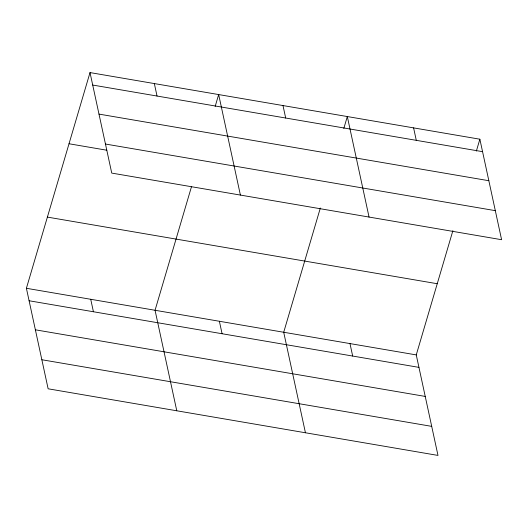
<?xml version="1.0" encoding="UTF-8"?>
<svg xmlns="http://www.w3.org/2000/svg" width="528" height="528" viewBox="0 0 528 528"><rect width="100%" height="100%" fill="white"/><g stroke="black" fill="none" stroke-linecap="round" stroke-linejoin="round"><path stroke-width="0.79" d="M452.892 230.67L416.255 354.908L437.989 455.42L48.134 388.799L26.4 288.288L90.011 72.58L479.866 139.201L501.6 239.712L111.745 173.092L90.011 72.58M191.459 186.813L155.054 310.273L176.781 410.784M215.167 106.425L218.665 94.565L240.398 195.076M320.344 208.019L283.708 332.257L305.435 432.769M343.82 128.416L347.318 116.549L369.052 217.061M476.368 151.067L479.866 139.201M92.71 85.048L482.566 151.668M98.993 114.101L488.849 180.721M105.461 144.038L495.317 210.659M69.023 143.761L106.814 150.223M47.395 217.1L437.25 283.727M26.4 288.288L416.255 354.908M29.093 300.755L418.948 367.376M35.376 329.809L425.231 396.429M41.851 359.746L431.706 426.367M413.596 127.875L416.288 140.342M349.978 343.583L352.678 356.05M282.988 105.554L285.688 118.021M219.377 321.262L222.077 333.729M154.341 83.569L157.034 96.037M90.724 299.277L93.423 311.744"/></g></svg>
